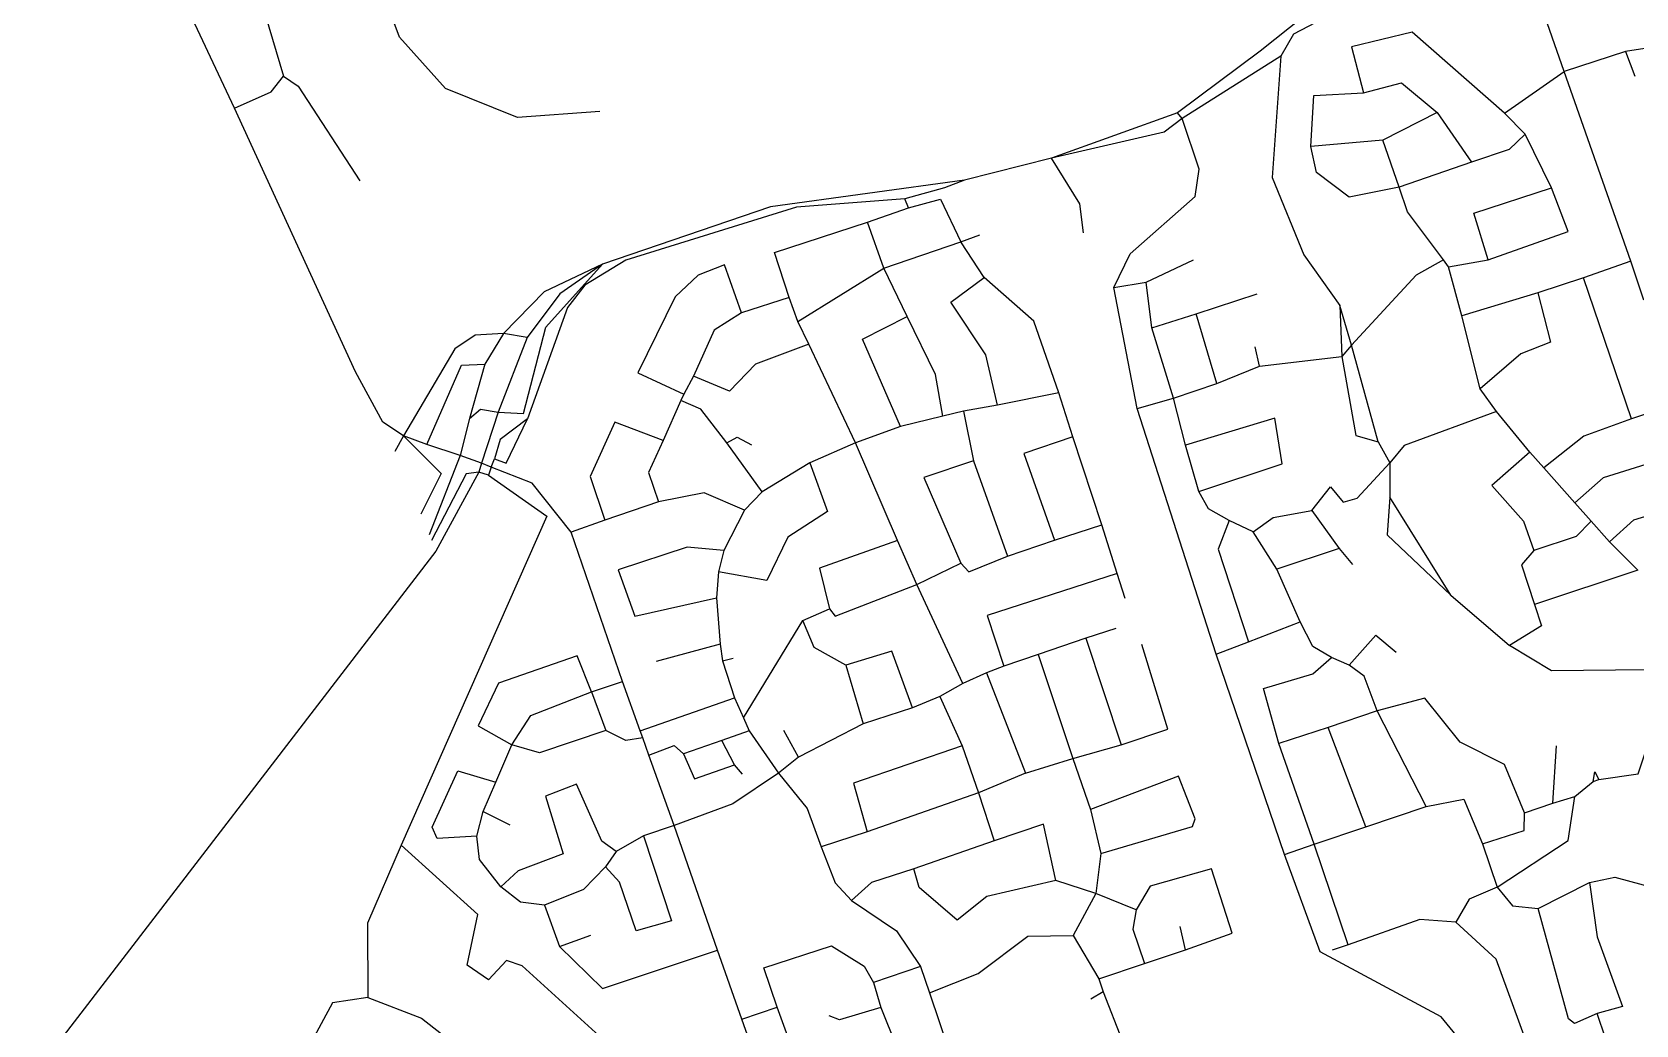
# Model space of a CAD drawing. Header units: metres. Extents: x 609554 to 651406, y 4826501 to 4857446.
# Drawn here: x 613019 to 616039, y 4834700 to 4836569 of the extents above; entities that cross this region are included whole.
import ezdxf

# ---------------------------------------------------------------- set-up
doc = ezdxf.new("R2010")
doc.units = ezdxf.units.M

msp = doc.modelspace()

# ---------------------------------------------------------------- linework, layer by layer
at = {"layer": 'ROADS'}
for points in [[(613400.4, 4836426), (613295.9, 4836648.9), (613278.6, 4836738.2), (613313.9, 4836833.2), (613397.4, 4836896.9)], [(613397.4, 4836896.9), (613416.5, 4836742), (613492.8, 4836485.8)], [(614088.4, 4836419.7), (613933.2, 4836408), (613797.6, 4836462.6), (613710.8, 4836559.5), (613655.8, 4836707.9)], [(615831.5, 4836701.8), (615463.5, 4836601.1), (615394.2, 4836564.8), (615370.3, 4836523.3)], [(615903.5, 4836494.8), (615831.5, 4836701.8)], [(615414, 4836598.9), (615331.4, 4836532.9)], [(615791.4, 4836416.4), (615617.4, 4836568.8), (615503.4, 4836541.4), (615525.9, 4836454.6)], [(616176.4, 4836503.4), (616100.4, 4836544.8), (616019.4, 4836532.1)], [(615331.4, 4836532.9), (615175.5, 4836416.8)], [(615370.3, 4836523.3), (615184.2, 4836406.4)], [(615370.3, 4836523.3), (615353.7, 4836295), (615413.7, 4836149.6), (615481.1, 4836054.4)], [(616019.4, 4836532.1), (615903.5, 4836494.8)], [(616019.4, 4836532.1), (616036.8, 4836485.7)], [(613400.4, 4836426), (613469.5, 4836456.7), (613492.8, 4836485.8)], [(613492.8, 4836485.8), (613520.5, 4836467.2), (613636.5, 4836288.7)], [(615791.4, 4836416.4), (615903.5, 4836494.8)], [(616029.2, 4836137.5), (615903.5, 4836494.8)], [(615426.6, 4836353.8), (615432.4, 4836449.7), (615525.9, 4836454.6)], [(615525.9, 4836454.6), (615597.6, 4836473.1), (615664.4, 4836417.5)], [(613718.7, 4835808.9), (613679.9, 4835834.6), (613628.2, 4835929.5), (613400.4, 4836426)], [(615175.5, 4836416.8), (614938.5, 4836331.6)], [(615184.2, 4836406.4), (615175.5, 4836416.8)], [(615664.4, 4836417.5), (615562.1, 4836365.5)], [(615664.4, 4836417.5), (615729.4, 4836324)], [(615830.1, 4836376.7), (615791.4, 4836416.4)], [(615184.2, 4836406.4), (615150.5, 4836380.8), (614938.5, 4836331.6)], [(615055.6, 4836088.2), (615086.6, 4836151.7), (615209.1, 4836259.4), (615216.5, 4836310.6), (615184.2, 4836406.4)], [(615562.1, 4836365.5), (615426.6, 4836353.8)], [(615592.9, 4836277.3), (615562.1, 4836365.5)], [(615830.1, 4836376.7), (615800.2, 4836348), (615729.4, 4836324)], [(615879.8, 4836276), (615830.1, 4836376.7)], [(614938.5, 4836331.6), (614774.5, 4836290.2)], [(614998.8, 4836191.2), (614991.9, 4836245.4), (614938.5, 4836331.6)], [(615592.9, 4836277.3), (615499.1, 4836258.4), (615437.4, 4836304.9), (615426.6, 4836353.8)], [(615729.4, 4836324), (615592.9, 4836277.3)], [(614774.5, 4836290.2), (614409.4, 4836239.9), (614093, 4836132.3)], [(614737.3, 4836275.7), (614662.1, 4836255)], [(614774.5, 4836290.2), (614737.3, 4836275.7)], [(615676.2, 4836140), (615608.8, 4836230.8), (615592.9, 4836277.3)], [(615760.6, 4836140.2), (615733.7, 4836227.9), (615879.8, 4836276)], [(615760.6, 4836140.2), (615911, 4836193.6), (615879.8, 4836276)], [(614662.1, 4836255), (614458.3, 4836239.1), (614137.1, 4836139.7), (614059.7, 4836092.5), (614027.1, 4836050.7), (613952.2, 4835841.2)], [(614592.4, 4836211.2), (614669.1, 4836237.8)], [(614669.1, 4836237.8), (614662.1, 4836255)], [(614669.1, 4836237.8), (614729.3, 4836254.1), (614768, 4836174.4)], [(614444.5, 4836069.4), (614417.2, 4836154.1), (614592.4, 4836211.2)], [(614622.9, 4836124.5), (614592.4, 4836211.2)], [(614622.9, 4836124.5), (614768, 4836174.4)], [(614768, 4836174.4), (614803.4, 4836187.4)], [(614811.9, 4836107), (614768, 4836174.4)], [(613896.7, 4835853.2), (613944.7, 4835850.8), (613986.6, 4836013.3), (614093, 4836132.3)], [(614093, 4836132.3), (613983.4, 4836079.7), (613906.9, 4836001.8)], [(614093, 4836132.3), (614013.1, 4836076), (613951.3, 4835994)], [(614354.7, 4836040.2), (614323.1, 4836130.8), (614273.2, 4836111.1), (614230.2, 4836070.8), (614159.9, 4835927.3), (614246.3, 4835887.5)], [(614460.8, 4836024.2), (614622.9, 4836124.5)], [(614666.5, 4836033.5), (614622.9, 4836124.5)], [(615116.6, 4836098.2), (615206.1, 4836140)], [(615676.2, 4836140), (615625.2, 4836111.4), (615503.5, 4835979.8)], [(615685.9, 4836126.8), (615676.2, 4836140)], [(615685.9, 4836126.8), (615760.6, 4836140.2)], [(615710.9, 4836034.7), (615685.9, 4836126.8)], [(616029.2, 4836137.5), (615940.2, 4836106.5)], [(616053.4, 4836064.3), (616029.2, 4836137.5)], [(614836.7, 4835866.9), (614815.1, 4835961.6), (614749.1, 4836060.3), (614811.9, 4836107)], [(614952.1, 4835889.8), (614905.5, 4836024.8), (614811.9, 4836107)], [(615055.6, 4836088.2), (615116.6, 4836098.2)], [(615099.9, 4835860.4), (615055.6, 4836088.2)], [(615127.3, 4836012.3), (615116.6, 4836098.2)], [(615940.2, 4836106.5), (615853.9, 4836078.3)], [(616030.4, 4835841), (615940.2, 4836106.5)], [(614444.5, 4836069.4), (614354.7, 4836040.2)], [(614460.8, 4836024.2), (614444.5, 4836069.4)], [(615210.6, 4836038.8), (615325.5, 4836076.4)], [(615481.1, 4836054.4), (615485.2, 4835958.1)], [(615503.5, 4835979.8), (615481.1, 4836054.4)], [(615853.9, 4836078.3), (615710.9, 4836034.7)], [(615853.9, 4836078.3), (615877.9, 4835985.1), (615822.4, 4835963), (615745.3, 4835897.2)], [(614354.7, 4836040.2), (614303.5, 4836007.7), (614264.3, 4835921.1)], [(614481.8, 4835981.7), (614460.8, 4836024.2)], [(614654.3, 4835826.7), (614582.5, 4835990.9), (614666.5, 4836033.5)], [(614733.8, 4835845.9), (614720.4, 4835924.5), (614666.5, 4836033.5)], [(615127.3, 4836012.3), (615210.6, 4836038.8)], [(615249.6, 4835907.2), (615210.6, 4836038.8)], [(615745.3, 4835897.2), (615710.9, 4836034.7)], [(613906.9, 4836001.8), (613853.4, 4835998.6), (613815, 4835972.4), (613718.7, 4835808.9)], [(613906.9, 4836001.8), (613871.4, 4835943.6)], [(613951.3, 4835994), (613896.7, 4835853.2)], [(613951.3, 4835994), (613906.9, 4836001.8)], [(615168, 4835879.5), (615127.3, 4836012.3)], [(614481.8, 4835981.7), (614381.2, 4835944.1), (614332.5, 4835893.1), (614264.3, 4835921.1)], [(614569.3, 4835795.7), (614481.8, 4835981.7)], [(615330.1, 4835940.2), (615321.9, 4835976.5)], [(615503.5, 4835979.8), (615485.2, 4835958.1)], [(615553.2, 4835797.8), (615503.5, 4835979.8)], [(613762.4, 4835792.3), (613827.5, 4835941.9), (613871.4, 4835943.6)], [(613871.4, 4835943.6), (613843, 4835841.5)], [(615249.6, 4835907.2), (615330.1, 4835940.2)], [(615330.1, 4835940.2), (615485.2, 4835958.1)], [(615485.2, 4835958.1), (615511.4, 4835809.6), (615553.2, 4835797.8)], [(614264.3, 4835921.1), (614246.3, 4835887.5)], [(615168, 4835879.5), (615249.6, 4835907.2)], [(614240.8, 4835875.3), (614207.5, 4835800.1)], [(614246.3, 4835887.5), (614240.8, 4835875.3)], [(614327.2, 4835796), (614278.1, 4835859.2), (614240.8, 4835875.3)], [(614952.1, 4835889.8), (614836.7, 4835866.9)], [(614978.7, 4835807.2), (614952.1, 4835889.8)], [(615099.9, 4835860.4), (615168, 4835879.5)], [(615191, 4835791.5), (615168, 4835879.5)], [(615776.1, 4835854.4), (615745.3, 4835897.2)], [(613843, 4835841.5), (613825.5, 4835771.6)], [(613843, 4835841.5), (613863.4, 4835859), (613896.7, 4835853.2)], [(613896.7, 4835853.2), (613865.5, 4835757.6)], [(614733.8, 4835845.9), (614654.3, 4835826.7)], [(614773, 4835855.2), (614733.8, 4835845.9)], [(614836.7, 4835866.9), (614773, 4835855.2)], [(614773, 4835855.2), (614791.5, 4835762)], [(615248.5, 4835397.8), (615099.9, 4835860.4)], [(615216.2, 4835704), (615372.8, 4835756.4), (615359.1, 4835842), (615191, 4835791.5)], [(615776.1, 4835854.4), (615602.3, 4835790.8), (615575.5, 4835758.2)], [(615839.2, 4835778.3), (615776.1, 4835854.4)], [(616120.4, 4835871.2), (616030.4, 4835841)], [(613952.2, 4835841.2), (613900.4, 4835802.3), (613890.1, 4835765.5)], [(613890.1, 4835765.5), (613911.7, 4835757.7), (613952.2, 4835841.2)], [(614207.5, 4835800.1), (614116.2, 4835834.6), (614070.2, 4835732.5), (614097.8, 4835650)], [(614654.3, 4835826.7), (614569.3, 4835795.7)], [(616030.4, 4835841), (615940.4, 4835808), (615865.4, 4835748.7)], [(613718.7, 4835808.9), (613702.4, 4835779.6)], [(613762.4, 4835792.3), (613718.7, 4835808.9)], [(613718.7, 4835808.9), (613789.4, 4835737.8), (613750.9, 4835661.4)], [(613825.5, 4835771.6), (613762.4, 4835792.3)], [(614207.5, 4835800.1), (614179.7, 4835740), (614198.5, 4835684.6)], [(614327.2, 4835796), (614346.5, 4835806.6), (614373.9, 4835791.7)], [(614393.9, 4835703.7), (614327.2, 4835796)], [(614569.3, 4835795.7), (614483.6, 4835757.9)], [(614648.6, 4835611.9), (614569.3, 4835795.7)], [(614978.7, 4835807.2), (614886.2, 4835775.8), (614944.1, 4835612.6)], [(615033.1, 4835641.4), (614978.7, 4835807.2)], [(615216.2, 4835704), (615191, 4835791.5)], [(615553.2, 4835797.8), (615575.5, 4835758.2)], [(613825.5, 4835771.6), (613766.7, 4835622.6)], [(613865.5, 4835757.6), (613825.5, 4835771.6)], [(613865.5, 4835757.6), (613860.5, 4835740.3)], [(613883.9, 4835750.1), (613865.5, 4835757.6)], [(613883.9, 4835750.1), (613890.1, 4835765.5)], [(614483.6, 4835757.9), (614517, 4835666.7), (614442, 4835617.9), (614402.7, 4835536.5), (614311.8, 4835552.6)], [(614483.6, 4835757.9), (614393.9, 4835703.7)], [(614791.5, 4835762), (614697.9, 4835730.7), (614768.1, 4835569.5)], [(614791.5, 4835762), (614855.8, 4835582.2)], [(615428.7, 4835668.4), (615463.9, 4835713.1), (615487.5, 4835684.1), (615514.2, 4835691.4), (615575.5, 4835758.2)], [(615575.5, 4835758.2), (615575.3, 4835693.2)], [(615839.2, 4835778.3), (615767.6, 4835715.7), (615827.1, 4835648.3), (615846.3, 4835593)], [(615865.4, 4835748.7), (615839.2, 4835778.3)], [(615989.1, 4835609.6), (616035, 4835650.5), (616084.4, 4835665.8), (616057.7, 4835754.8), (615977.4, 4835729.9), (615923.8, 4835682.7)], [(613860.5, 4835740.3), (613779.4, 4835591.8), (613019.3, 4834602.6)], [(613878.6, 4835735.1), (613988.7, 4835657.6), (613714.1, 4835038.3)], [(613860.5, 4835740.3), (613836.3, 4835737.1), (613771.2, 4835611.8)], [(613878.6, 4835735.1), (613860.5, 4835740.3)], [(613883.9, 4835750.1), (613878.6, 4835735.1)], [(614034.2, 4835627.5), (613960.7, 4835720.1), (613883.9, 4835750.1)], [(615923.8, 4835682.7), (615865.4, 4835748.7)], [(614360.6, 4835668.9), (614284.7, 4835701.9), (614198.5, 4835684.6)], [(614393.9, 4835703.7), (614360.6, 4835668.9)], [(615272.9, 4835649.3), (615234.4, 4835671.2), (615216.2, 4835704)], [(615575.3, 4835693.2), (615570.3, 4835622.8), (615690.5, 4835508.7)], [(615690.5, 4835508.7), (615575.3, 4835693.2)], [(614198.5, 4835684.6), (614097.8, 4835650)], [(614360.6, 4835668.9), (614321.6, 4835593)], [(615318.1, 4835627.9), (615356.1, 4835655.2), (615428.7, 4835668.4)], [(615428.7, 4835668.4), (615480.1, 4835597)], [(615954.3, 4835648.5), (615923.8, 4835682.7)], [(614097.8, 4835650), (614034.2, 4835627.5)], [(614944.1, 4835612.6), (615033.1, 4835641.4)], [(615062, 4835549.5), (615033.1, 4835641.4)], [(615272.9, 4835649.3), (615252.5, 4835595.6), (615309.3, 4835421.4)], [(615318.1, 4835627.9), (615272.9, 4835649.3)], [(615954.3, 4835648.5), (615926.1, 4835619.5), (615846.3, 4835593)], [(615989.1, 4835609.6), (615954.3, 4835648.5)], [(614131.1, 4835346.6), (614034.2, 4835627.5)], [(614648.6, 4835611.9), (614501.6, 4835559.9), (614520.4, 4835483.5)], [(614685, 4835528.8), (614648.6, 4835611.9)], [(614855.8, 4835582.2), (614944.1, 4835612.6)], [(615362.9, 4835557.6), (615318.1, 4835627.9)], [(616042.1, 4835556.1), (615989.1, 4835609.6)], [(614321.6, 4835593), (614252.4, 4835599.4), (614122.7, 4835556.7), (614154.1, 4835469.5), (614307.9, 4835504.2)], [(614321.6, 4835593), (614311.8, 4835552.6)], [(614768.1, 4835569.5), (614782.8, 4835553.1), (614855.8, 4835582.2)], [(615480.1, 4835597), (615362.9, 4835557.6)], [(615480.1, 4835597), (615505.4, 4835566.9)], [(615846.3, 4835593), (615823.2, 4835565.8), (615847.9, 4835491.1)], [(614311.8, 4835552.6), (614307.9, 4835504.2)], [(614685, 4835528.8), (614768.1, 4835569.5)], [(615062, 4835549.5), (614817.3, 4835470.9), (614849, 4835375.4)], [(615077.2, 4835502.4), (615062, 4835549.5)], [(615406.8, 4835458.9), (615362.9, 4835557.6)], [(616042.1, 4835556.1), (615847.9, 4835491.1)], [(614520.4, 4835483.5), (614531.5, 4835469.3), (614685, 4835528.8)], [(614771.7, 4835342.7), (614685, 4835528.8)], [(614307.9, 4835504.2), (614314.6, 4835416.6)], [(614470.6, 4835461.2), (614520.4, 4835483.5)], [(615690.5, 4835508.7), (615800.5, 4835414.4)], [(615847.9, 4835491.1), (615860.8, 4835451.2), (615800.5, 4835414.4)], [(614358.4, 4835278.2), (614470.6, 4835461.2)], [(614551.1, 4835377.4), (614491.8, 4835410.2), (614470.6, 4835461.2)], [(615309.3, 4835421.4), (615406.8, 4835458.9)], [(615465.5, 4835391.8), (615430.5, 4835412.6), (615406.8, 4835458.9)], [(615003.1, 4835428.2), (614913.5, 4835397.1)], [(615059.5, 4835446.1), (615003.1, 4835428.2)], [(615003.1, 4835428.2), (615069.8, 4835227.4)], [(615248.5, 4835397.8), (615309.3, 4835421.4)], [(615498.9, 4835377.5), (615549.1, 4835433.7), (615587.2, 4835401.8)], [(614072.5, 4835327), (614045.5, 4835394.7), (613897.7, 4835343.1), (613858.9, 4835262.7), (613922.2, 4835227)], [(614314.6, 4835416.6), (614194.3, 4835383.8)], [(614314.6, 4835416.6), (614319.2, 4835385.2)], [(614319.2, 4835385.2), (614339, 4835390.2)], [(614676.6, 4835297), (614638.1, 4835403.3), (614551.1, 4835377.4)], [(614913.5, 4835397.1), (614849, 4835375.4)], [(614913.5, 4835397.1), (614978.8, 4835201.4)], [(615069.8, 4835227.4), (615157.8, 4835256.7), (615108.8, 4835415.8)], [(615377.1, 4835020.9), (615248.5, 4835397.8)], [(615366.7, 4835229.6), (615337.4, 4835333.1), (615430.7, 4835360.9), (615465.5, 4835391.8)], [(615498.9, 4835377.5), (615465.5, 4835391.8)], [(616142, 4835333.8), (616060.8, 4835368.2), (615879.6, 4835366.5), (615800.5, 4835414.4)], [(614319.2, 4835385.2), (614341.9, 4835315.5)], [(614551.1, 4835377.4), (614584.1, 4835266.8)], [(614816.3, 4835363), (614771.7, 4835342.7)], [(614849, 4835375.4), (614816.3, 4835363)], [(614816.3, 4835363), (614889.4, 4835173.8)], [(615551.6, 4835291.5), (615527.1, 4835356.3), (615498.9, 4835377.5)], [(614072.5, 4835327), (614131.1, 4835346.6)], [(614164.3, 4835253.7), (614131.1, 4835346.6)], [(614771.7, 4835342.7), (614728.1, 4835318.4)], [(613922.2, 4835227), (613958, 4835282.4), (614072.5, 4835327)], [(614072.5, 4835327), (614099.3, 4835254.5)], [(614164.3, 4835253.7), (614341.9, 4835315.5)], [(614341.9, 4835315.5), (614358.4, 4835278.2)], [(614728.1, 4835318.4), (614676.6, 4835297)], [(614728.1, 4835318.4), (614770.5, 4835225.6)], [(615828.7, 4835099.4), (615791.6, 4835190.1), (615708, 4835232), (615641.5, 4835315.1), (615551.6, 4835291.5)], [(614358.4, 4835278.2), (614369.5, 4835253.5)], [(614676.6, 4835297), (614584.1, 4835266.8)], [(615551.6, 4835291.5), (615459.5, 4835260)], [(615644.1, 4835111), (615551.6, 4835291.5)], [(614099.3, 4835254.5), (613974.5, 4835212.3), (613922.2, 4835227)], [(614169, 4835240.5), (614137.3, 4835235.1), (614099.3, 4835254.5)], [(614169, 4835240.5), (614164.3, 4835253.7)], [(614180.7, 4835207.7), (614169, 4835240.5)], [(614369.5, 4835253.5), (614317.8, 4835235.4)], [(614369.5, 4835253.5), (614424.4, 4835173.8)], [(614462.4, 4835203.9), (614434.9, 4835254.3)], [(614584.1, 4835266.8), (614462.4, 4835203.9)], [(615459.5, 4835260), (615366.7, 4835229.6)], [(615530.2, 4835072.9), (615459.5, 4835260)], [(615968.9, 4835161.9), (616043.2, 4835172.7), (616056.7, 4835214.1), (616101.6, 4835204.4), (616114, 4835229.7), (616229.2, 4835259.1)], [(613892.2, 4835157), (613922.2, 4835227)], [(614180.7, 4835207.7), (614228.4, 4835226.2), (614246, 4835210.3)], [(614227.9, 4835075.6), (614180.7, 4835207.7)], [(614317.8, 4835235.4), (614246, 4835210.3)], [(614246, 4835210.3), (614266.5, 4835163.2), (614341.9, 4835189.8)], [(614341.9, 4835189.8), (614317.8, 4835235.4)], [(614770.5, 4835225.6), (614565.9, 4835155.2), (614591.2, 4835063.6)], [(614770.5, 4835225.6), (614800.8, 4835136.7)], [(614978.8, 4835201.4), (615069.8, 4835227.4)], [(615433.1, 4835040.5), (615366.7, 4835229.6)], [(615882.3, 4835117.3), (615889.3, 4835225.1)], [(613856.4, 4835055.6), (613782.2, 4835050.6), (613772.8, 4835072.3), (613821.1, 4835178), (613892.2, 4835157)], [(614356.6, 4835171.8), (614341.9, 4835189.8)], [(614462.4, 4835203.9), (614424.4, 4835173.8)], [(614889.4, 4835173.8), (614978.8, 4835201.4)], [(614978.8, 4835201.4), (615011.8, 4835105.3)], [(613868.8, 4835101.8), (613892.2, 4835157)], [(614118.7, 4835026.6), (614092.2, 4835046), (614044.3, 4835153.3), (613985.7, 4835130.7), (614019.1, 4835021.9), (613934.3, 4834990.3), (613901.7, 4834960.2)], [(614424.4, 4835173.8), (614338.3, 4835116.2), (614227.9, 4835075.6)], [(614424.4, 4835173.8), (614478.6, 4835107.3), (614505, 4835034.9)], [(614889.4, 4835173.8), (614800.8, 4835136.7)], [(615031.7, 4835022.7), (615203.7, 4835073.3), (615208.7, 4835088), (615177.8, 4835168), (615011.8, 4835105.3)], [(615923.7, 4835130.2), (615958.5, 4835158.4)], [(615958.5, 4835158.4), (615961.2, 4835176.4), (615968.9, 4835161.9)], [(615958.5, 4835158.4), (615968.9, 4835161.9)], [(614800.8, 4835136.7), (614591.2, 4835063.6)], [(614800.8, 4835136.7), (614830.8, 4835046.3)], [(615644.1, 4835111), (615714.8, 4835125.1), (615750.2, 4835040.8)], [(615777.4, 4834959), (615910.9, 4835047.2), (615923.7, 4835130.2)], [(615828.7, 4835099.4), (615882.3, 4835117.3)], [(615882.3, 4835117.3), (615923.7, 4835130.2)], [(613856.4, 4835055.6), (613868.8, 4835101.8)], [(613868.8, 4835101.8), (613918.5, 4835076.7)], [(615011.8, 4835105.3), (615031.7, 4835022.7)], [(615530.2, 4835072.9), (615644.1, 4835111)], [(615750.2, 4835040.8), (615828.1, 4835065.8), (615828.7, 4835099.4)], [(614227.9, 4835075.6), (614170.6, 4835056.2)], [(614309.4, 4834840.6), (614227.9, 4835075.6)], [(614591.2, 4835063.6), (614505, 4835034.9)], [(614946.7, 4834972), (614923.4, 4835077.6), (614830.8, 4835046.3)], [(615433.1, 4835040.5), (615530.2, 4835072.9)], [(613714.1, 4835038.3), (613650.6, 4834891.4), (613651.3, 4834751.8)], [(614114.3, 4834654.2), (613941.7, 4834811.2), (613912.6, 4834821.3), (613878.7, 4834785), (613838.4, 4834812.7), (613858.2, 4834907.6), (613714.1, 4835038.3)], [(613901.7, 4834960.2), (613861.4, 4835011.3), (613856.4, 4835055.6)], [(614170.6, 4835056.2), (614223, 4834896), (614156.4, 4834877.1), (614125, 4834969), (614098.6, 4834997.5)], [(614118.7, 4835026.6), (614098.6, 4834997.5)], [(614170.6, 4835056.2), (614118.7, 4835026.6)], [(614505, 4835034.9), (614531.1, 4834967.4), (614562.1, 4834934.4)], [(614830.8, 4835046.3), (614679.5, 4834994)], [(615377.1, 4835020.9), (615433.1, 4835040.5)], [(615497, 4834850.9), (615433.1, 4835040.5)], [(615750.2, 4835040.8), (615777.4, 4834959)], [(614098.6, 4834997.5), (614057.7, 4834954.6), (613983.7, 4834925.5)], [(615031.7, 4835022.7), (615021.8, 4834947.4)], [(615731.7, 4834642.5), (615671.9, 4834715.4), (615444.1, 4834837.4), (615377.1, 4835020.9)], [(614679.5, 4834994), (614599.6, 4834967.8), (614562.1, 4834934.4)], [(614946.7, 4834972), (614816.9, 4834941.6), (614760.8, 4834897.2), (614689.2, 4834958.7), (614679.5, 4834994)], [(615021.8, 4834947.4), (614946.7, 4834972)], [(615190.9, 4834841.6), (615278.6, 4834872.4), (615239.9, 4834994), (615124, 4834961), (615098, 4834916.7)], [(615855, 4834919.2), (615951.4, 4834968.1)], [(615951.4, 4834968.1), (615998.8, 4834978.1), (616075.9, 4834957.4)], [(615951.4, 4834968.1), (615965.6, 4834865.5), (616013.4, 4834734.5), (615965.8, 4834721.5)], [(613983.7, 4834925.5), (613938.9, 4834931), (613901.7, 4834960.2)], [(615021.8, 4834947.4), (614979.1, 4834868.6)], [(615098, 4834916.7), (615021.8, 4834947.4)], [(615777.4, 4834959), (615725.1, 4834936.8), (615699.9, 4834893.1)], [(615777.4, 4834959), (615806.5, 4834924.1), (615855, 4834919.2)], [(613983.7, 4834925.5), (614012.2, 4834847.9)], [(614562.1, 4834934.4), (614647, 4834877.2), (614691.9, 4834809.9)], [(615098, 4834916.7), (615091.7, 4834880), (615113.6, 4834815.4)], [(615965.8, 4834721.5), (615923.1, 4834702.9), (615911.8, 4834711.6), (615855, 4834919.2)], [(615190.9, 4834841.6), (615180.7, 4834885.4)], [(615699.9, 4834893.1), (615632, 4834898.5), (615497, 4834850.9)], [(615731.7, 4834642.5), (615830.4, 4834674.4), (615775.6, 4834824), (615699.9, 4834893.1)], [(614012.2, 4834847.9), (614071.2, 4834869)], [(614012.2, 4834847.9), (614093.4, 4834768.5), (614309.4, 4834840.6)], [(614422.1, 4834733.2), (614396.7, 4834807.4), (614524.5, 4834848.6), (614586.1, 4834810.5), (614603.4, 4834780.1)], [(614708.8, 4834760.6), (614800.5, 4834796.9), (614894.1, 4834866.9), (614979.1, 4834868.6)], [(614979.1, 4834868.6), (615027.4, 4834786.5)], [(615497, 4834850.9), (615467, 4834840.6)], [(614355.8, 4834710.8), (614309.4, 4834840.6)], [(615027.4, 4834786.5), (615113.6, 4834815.4)], [(615113.6, 4834815.4), (615190.9, 4834841.6)], [(614691.9, 4834809.9), (614603.4, 4834780.1)], [(614691.9, 4834809.9), (614708.8, 4834760.6)], [(615027.4, 4834786.5), (615035.5, 4834762.1)], [(614603.4, 4834780.1), (614617.5, 4834732.5)], [(614708.8, 4834760.6), (614764.8, 4834594.5), (614794.8, 4834558.1)], [(615035.5, 4834762.1), (615012.5, 4834748.6)], [(615035.5, 4834762.1), (615071.8, 4834670.9), (615060.3, 4834582.8)], [(613651.3, 4834751.8), (613584.7, 4834741.8), (613542.4, 4834662.5)], [(613651.3, 4834751.8), (613752.3, 4834712.6), (613847.7, 4834637.9)], [(614355.8, 4834710.8), (614422.1, 4834733.2)], [(614554, 4834625.3), (614472, 4834595.2), (614422.1, 4834733.2)], [(614617.5, 4834732.5), (614539.7, 4834709.8), (614520.1, 4834717.1)], [(614617.5, 4834732.5), (614646.6, 4834659.4), (614554, 4834625.3)], [(614444.8, 4834459.4), (614355.8, 4834710.8)], [(615997.1, 4834628.8), (615965.8, 4834721.5)]]:
    msp.add_lwpolyline(points, dxfattribs=at)

doc.saveas('drawing.dxf')
